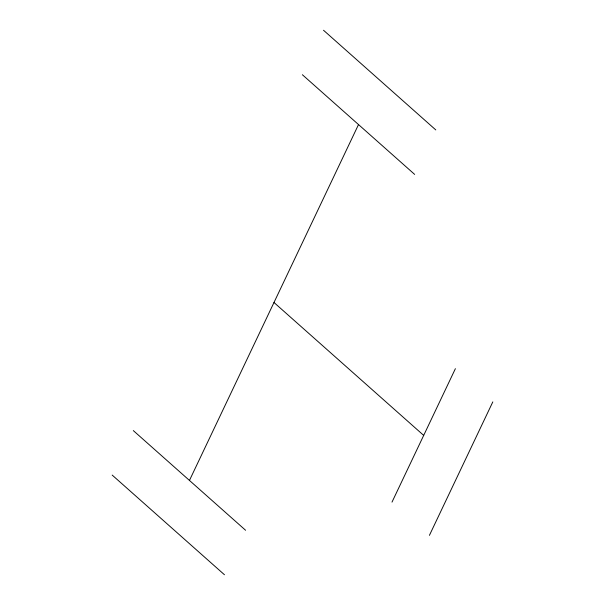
<?xml version="1.0" encoding="UTF-8"?>
<svg xmlns="http://www.w3.org/2000/svg" width="605" height="605" viewBox="0 0 605 605"><rect width="100%" height="100%" fill="white"/><g stroke="black" fill="none" stroke-linecap="round" stroke-linejoin="round"><path stroke-width="0.91" d="M189.456 480.43L358.515 124.569M391.995 502.12L455.391 368.672M429.421 535.342L492.818 401.894M323.509 30.25L435.789 129.924M302.379 74.733L414.659 174.406M273.989 302.5L423.697 435.396M133.312 430.594L245.592 530.267M112.182 475.076L224.463 574.75"/></g></svg>
